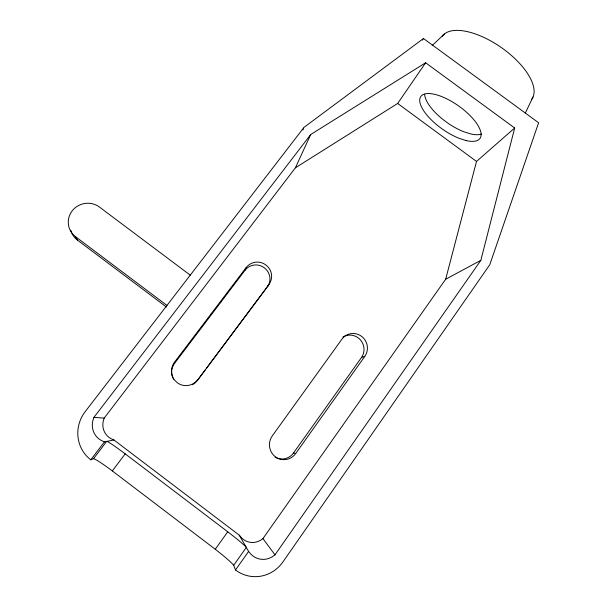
<?xml version="1.0" encoding="UTF-8"?>
<svg xmlns="http://www.w3.org/2000/svg" width="607" height="607" viewBox="0 0 607 607"><rect width="100%" height="100%" fill="white"/><g stroke="black" fill="none" stroke-linecap="round" stroke-linejoin="round"><path stroke-width="0.91" d="M239.302 535.199L248.589 551.444L250.797 554.07A18.438 17.656 -81.8 0 0 272.171 556.839L274.971 554.859L480.85 260.327L514.675 128.001L425.636 62.771L310.723 134.511L93.91 417.373L92.848 420.643A18.134 17.588 -51.5 0 0 101.369 440.492L104.434 441.873L113.949 439.976L239.302 535.199L241.245 537.574A16.495 15.85 -80.7 0 0 260.395 540.329L262.937 538.599L445.652 279.258L476.518 161.439L514.675 128.001M310.723 134.511L295.374 167.828L104.192 418.109L103.281 421.053A16.26 15.797 -52.6 0 0 111.18 438.77L113.949 439.976M302.916 129.928L303.652 128.206M244.925 270.373L246.146 267.596A14.189 14.022 29.2 0 1 259.121 262.171C265.297 262.99 270.502 268.006 271.481 274.167A14.189 14.022 29.2 0 1 268.871 284.584L267.239 287.058A13.938 13.779 29.2 0 0 269.804 276.83C268.848 270.768 263.742 265.843 257.672 265.039A13.938 13.779 29.2 0 0 244.925 270.373L174.588 363.305A14.439 14.265 -55.7 0 0 173.556 379.284M194.726 383.184A14.439 14.265 -55.7 0 0 197.358 380.483L268.871 284.584M525.366 112.948L532.999 97.021M422.464 40.108L423.474 38.522L538.614 122.766L489.788 264.72L282.976 561.862A35.259 33.772 -80.8 0 1 235.508 569.981L233.672 565.329A25.077 1.882 37.7 0 0 215.265 549.267L112.341 470.933A24.728 1.882 37.2 0 0 93.546 458.672L90.807 459.818A34.713 33.651 -52.8 0 1 85.177 411.66L304.016 127.349L423.474 38.522M295.374 167.828L397.661 103.456L425.636 62.771M235.508 569.981L248.589 551.444M233.672 565.329L246.351 547.393A24.963 1.358 37.5 0 0 227.746 531.778L125.194 453.846A24.621 1.358 37.2 0 0 106.733 441.297L93.546 458.672M275.13 457.2A14.629 14.257 -89.5 0 0 293.515 453.004L361.476 357.515L364.83 356.317A14.386 14.014 62.8 0 0 361.544 336.324A14.386 14.014 62.8 0 0 341.908 339.184L272.277 435.909A14.909 14.515 -89.8 0 0 275.358 456.783A14.909 14.515 -89.8 0 0 295.677 453.558L364.83 356.317M215.265 549.267L227.746 531.778M197.358 380.483L205.249 369.936M206.372 368.426L266.678 287.817M112.341 470.933L125.194 453.846M197.723 379.686A14.705 14.53 -55.4 0 1 177.252 382.714L174.55 380.043A14.705 14.53 -55.4 0 1 174.528 362.189L246.146 267.596M90.807 459.818L104.434 441.873M432.214 45.479L444.4 34.007M445.652 279.258L480.85 260.327M93.91 417.373L104.192 418.109M293.515 453.004L295.677 453.558M397.661 103.456L476.518 161.439M190.302 275.176L99.487 207.086A19.31 18.642 -12.6 0 0 72.415 210.553A19.31 18.642 -12.6 0 0 75.579 236.722L77.415 240.084L166.432 307.021M75.579 236.722L166.993 305.458M262.937 538.599L274.971 554.859M174.528 362.189L174.588 363.305M342.909 337.037A14.128 13.771 63.2 0 1 361.476 357.515M193.974 383.745A14.439 14.265 -55.7 0 1 192.343 384.717M481.579 134.026A36.192 14.409 35.3 0 1 470.865 133.965L463.968 131.818A36.192 14.409 35.3 0 1 424.627 94.252M442.291 36.283A54.676 24.538 34.9 0 1 502.05 48.059A54.676 24.538 34.9 0 1 531.353 99.654M77.415 240.084A18.961 18.316 -13 0 1 70.799 230.243M466.085 140.558L459.211 138.358A36.253 14.143 35.3 0 1 420.067 98A36.253 14.143 35.3 0 1 467.557 113.16A36.253 14.143 35.3 0 1 466.085 140.558"/></g></svg>
